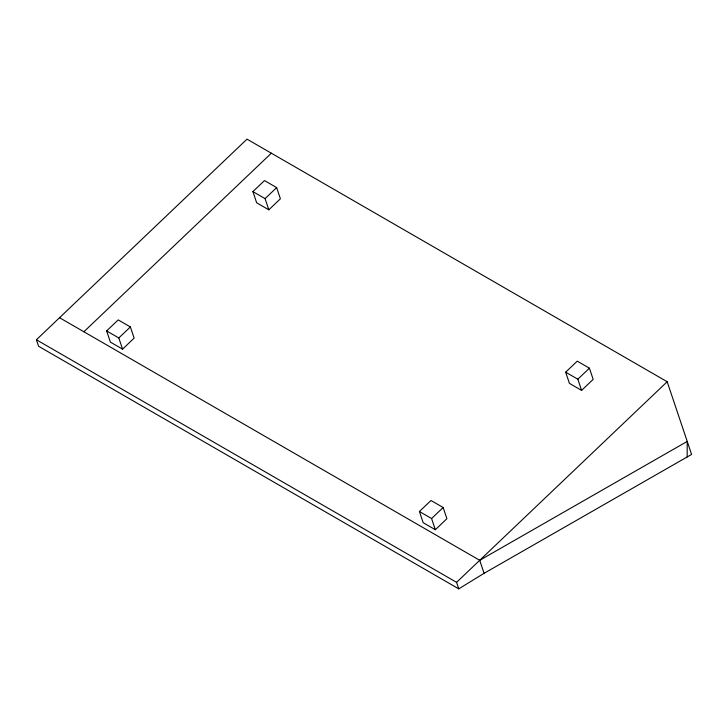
<?xml version="1.0" encoding="UTF-8"?>
<svg xmlns="http://www.w3.org/2000/svg" width="728" height="728" viewBox="0 0 728 728"><rect width="100%" height="100%" fill="white"/><g stroke="black" fill="none" stroke-linecap="round" stroke-linejoin="round"><path stroke-width="1.09" d="M687.177 456.957L687.232 441.414L479.716 560.305L59.541 317.717M36.4 339.767L247.001 139.148L667.176 381.727L691.6 454.427L484.084 573.309L458.758 588.852L38.584 346.273L36.4 339.767L456.574 582.345L458.758 588.852M83.875 331.768L271.335 153.198M106.634 330.931L118.209 319.911L130.376 326.936L134.134 338.12L122.568 349.149L110.401 342.124L106.634 330.931L118.801 337.956L122.568 349.149M252.898 191.601L264.473 180.58L276.64 187.606L280.398 198.79L268.823 209.819L256.656 202.793L252.898 191.601L265.065 198.626L268.823 209.819M118.801 337.956L130.376 326.936M265.065 198.626L276.64 187.606M419.41 511.511L430.985 500.491L443.152 507.516L446.91 518.7L435.344 529.729L423.177 522.704L419.41 511.511L431.577 518.536L435.344 529.729M565.674 372.181L577.249 361.161L589.416 368.186L593.174 379.37L581.599 390.399L569.433 383.374L565.674 372.181L577.841 379.206L581.599 390.399M431.577 518.536L443.152 507.516M577.841 379.206L589.416 368.186M456.574 582.345L667.176 381.727M479.716 560.305L484.084 573.309"/></g></svg>
